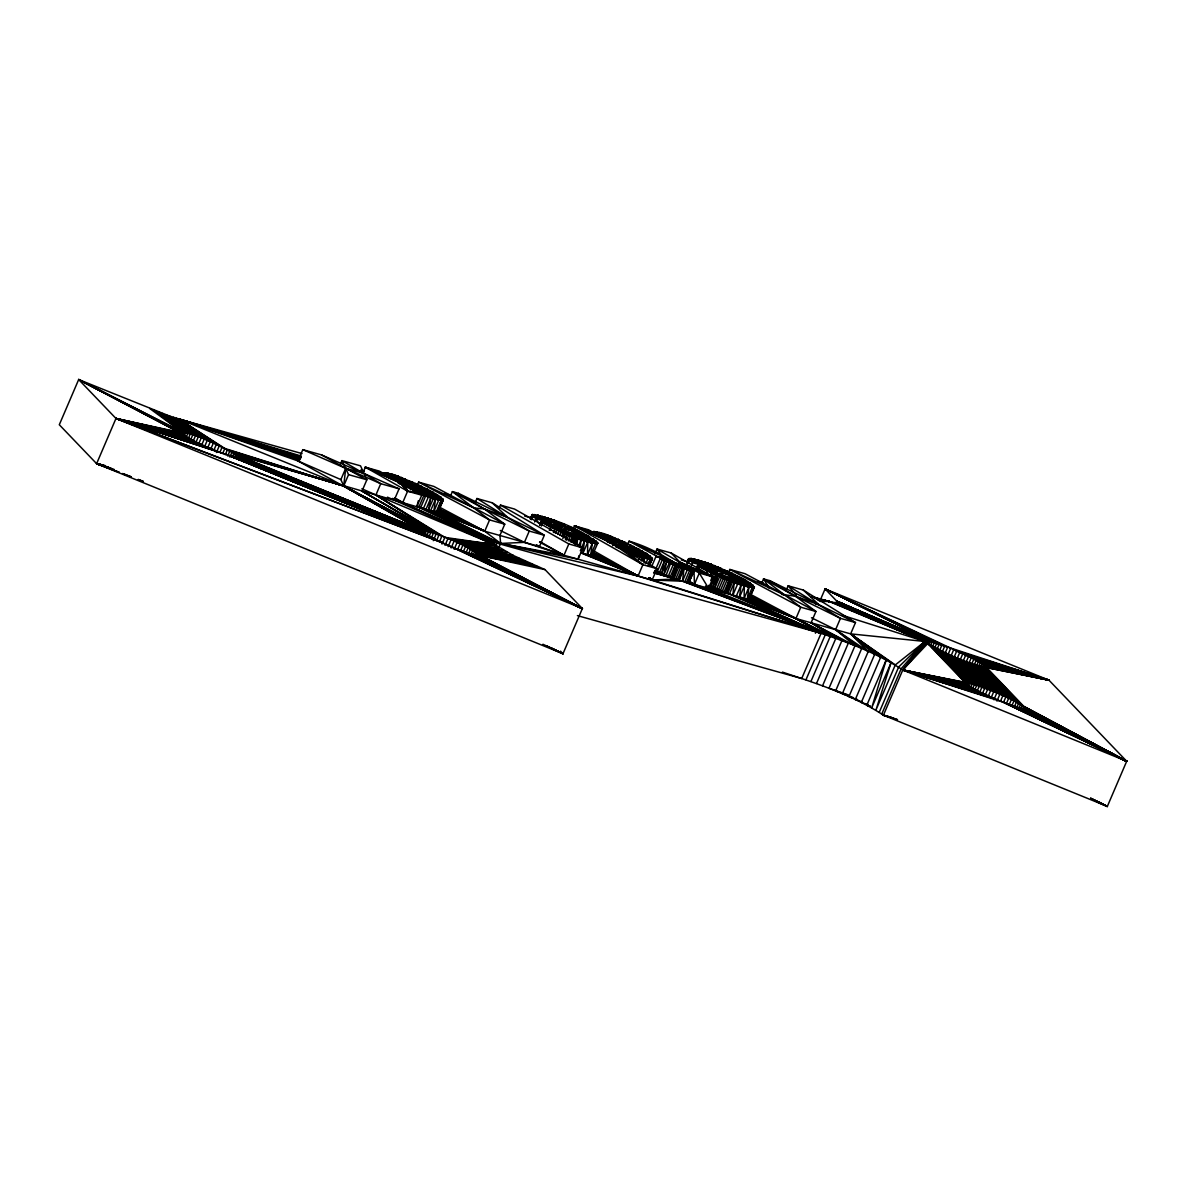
<?xml version="1.0" encoding="UTF-8"?>
<svg xmlns="http://www.w3.org/2000/svg" width="1186" height="1186" viewBox="0 0 1186 1186"><rect width="100%" height="100%" fill="white"/><g stroke="black" fill="none" stroke-linecap="round" stroke-linejoin="round"><path stroke-width="1.5" d="M623.317 548.54L624.711 542.135C615.475 539.067 601.569 530.453 593.311 532.514L617.446 545.753L631.589 550.185L647.852 558.902L652.404 558.784L646.919 553.758L624.711 542.135L625.689 545.827L624.31 549.044M410.252 489.922L412.328 485.074L412.343 482.035C404.248 479.633 391.143 471.45 384.16 473.837L408.28 487.075L422.424 491.508L443.238 500.107L441.014 497.319L433.053 492.279L412.343 482.035L413.44 485.593L412.046 488.825M577.389 615.608L801.692 678.525C829.903 688.073 858.456 698.762 883.422 715.188L1107.324 806.45L1126.7 761.249L902.783 669.986C877.818 653.56 849.28 642.871 821.068 633.324L638.053 576.025L587.515 554.559L587.767 542.091L579.064 536.902L540.935 521.736L539.556 524.968M696.152 568.895L697.531 565.678L735.646 580.829L744.348 586.017L744.096 598.485L821.068 633.324L801.692 678.525L782.404 672.091M550.482 530.379L550.66 527.044L540.935 521.736L540.104 525.279M707.078 574.306L707.256 570.97L697.531 565.678L696.686 569.206M699.191 570.11L699.443 566.76L719.235 574.217L750.338 583.319L754.385 587.011L749.537 598.307L747.299 599.049L729.36 594.067L708.679 585.365M577.019 544.196L577.612 538.829L573.461 535.153L581.081 540.03L592.348 543.262L597.788 543.084C579.183 528.526 555.671 519.142 532.558 514.546L530.527 518.297M235.821 458.448L237.259 455.098L240.076 457.188L419.043 529.178C440.718 534.337 463.044 543.351 481.19 556.101C459.56 552.068 438.153 541.676 419.207 530.201L240.239 458.196C218.55 453.408 197.41 443.757 178.493 432.089C195.794 432.638 219.632 446.232 237.259 455.098L430.607 510.706L492.902 542.046L821.068 633.324L732.829 595.253L734.208 582.756L730.057 579.079L737.662 583.957L748.944 587.189L754.385 587.011L737.247 580.058L719.027 569.829L705.833 565.722L690.993 558.487L688.503 559.006L687.109 562.223M440.006 541.557L230.647 456.061L419.207 530.201L419.043 529.178L343.718 485.949L345.719 468.292L341.924 460.628L340.53 463.859M580.25 547.102L581.081 540.03L575.225 535.775L584.461 541.112L582.919 553.388L638.053 576.025L642.886 564.729L622.635 547.902M627.69 544.404L629.069 541.187C648.698 546.79 667.229 557.331 683.996 568.939L682.454 581.229L821.068 633.324L795.925 618.529L750.768 594.482M739.515 597.314L741.057 585.039L734.342 580.488L744.348 586.017L739.515 597.314L821.068 633.324L652.152 579.984L563.987 555.256L524.42 542.358L500.299 530.483M435.455 499.41L433.839 511.522L492.902 542.046L428.398 510.054L430.859 497.987L420.659 491.493L433.246 498.757L442.571 500.581L438.39 511.403L430.607 510.706L435.455 499.41L421.326 491.612L438.687 500.225L433.839 511.522L494.577 542.091L493.139 545.441M643.924 563.276L644.621 558.087L631.589 550.185C624.666 543.989 614.526 540.075 605.29 538.266L596.41 531.728L608.803 538.8L607.41 542.032M399.712 483.814L400.779 480.478L387.259 473.051L396.154 479.618C405.39 481.412 415.53 485.326 422.424 491.508L441.059 500.611L436.211 511.907L500.64 543.44L638.053 576.025L590.702 555.122L592.348 543.262L579.064 536.902L592.348 543.262L587.515 554.559L582.919 553.388L587.767 542.091L578.531 536.769M810.942 681.461L830.319 636.274L795.925 618.529L747.299 599.049L748.944 587.189L735.646 580.829L748.944 587.189L744.096 598.485L795.925 618.529L835.893 638.261L816.517 683.462M655.784 571.83L666.117 575.269L671.498 561.037L676.924 566.419L689.57 570.54L694.151 570.792L657.029 549.029L654.954 553.862M673.9 578.412L678.748 567.116L673.174 561.838L676.924 566.419L672.077 577.73L653.605 572.467L673.9 578.412L676.924 566.419L670.95 563.973L670.535 560.548L664.457 560.948L661.758 573.298L679.148 580.236L729.36 594.067L821.068 633.324L684.737 581.837L689.57 570.54L676.895 563.409L680.542 567.768L675.694 579.064L652.152 579.984L648.964 578.175L652.152 579.984L682.454 581.229L687.302 569.932L678.377 563.958L689.57 570.54M663.938 574.291L666.606 561.986L670.535 560.548L663.938 574.291L655.547 571.637M554.025 532.633L554.811 529.104L550.66 527.044L549.281 530.261M641.656 560.845L642.412 557.435L631.011 550.319L640.01 556.664L647.852 558.902L645.777 563.735M710.622 576.559L711.392 573.046L707.256 570.97L705.863 574.202M439.576 507.178L484.733 531.224L500.64 543.44L578.101 559.214L578.857 555.819M708.235 569.577L708.991 566.152L701.371 561.022L690.993 558.487L706.219 566.523L692.58 562.698L688.503 559.006L687.183 562.386M301.348 456.136L169.909 416.182L78.676 379.55L59.3 424.751L96.615 463.667L562.979 653.753L582.356 608.551L545.041 569.636L513.034 555.359L492.486 543.247L416.879 506.466L418.317 500.759M678.822 565.425L679.637 561.867L671.143 552.987L657.029 549.029L662.262 556.13M705.433 586.521L708.561 588.3L712.786 587.278L715.692 575.091C728.219 571.029 740.316 575.981 750.338 583.319M706.026 586.269L708.561 588.3L714.713 588.152L717.634 575.981L719.235 574.217L703.268 568.88M415.663 490.663L416.523 487.149L421.712 486.349L415.53 486.631L414.151 489.862M564.017 537.214L564.758 531.358L561.586 536.146M565.47 539.749L566.745 534.575L565.796 531.862L568.613 535.346L581.081 540.03L578.308 546.494M675.056 565.692L672.077 577.73L654.568 572.275L670.209 576.989L675.056 565.692L671.498 561.037L673.144 564.907L668.311 576.203L654.479 572.126M570.97 541.972L572.275 536.828L570.703 534.071L574.068 537.525L572.764 542.654M706.1 585.884L708.561 588.3L725.817 592.748L728.856 580.755L727.3 577.997L730.665 581.451L737.662 583.957L732.829 595.253M732.681 579.984L741.057 585.039L736.21 596.35L821.068 633.324L708.561 588.3L713.409 577.004L683.032 563.943L699.295 573.046L708.561 588.3L727.596 593.415L730.665 581.451L729.153 578.738L734.208 582.756L729.36 594.067M574.528 543.307L575.862 538.192L572.556 534.812L574.068 537.525L571.993 542.373M682.291 568.376L677.443 579.672L652.152 579.984L649.157 578.16L652.152 579.984L679.148 580.236L682.291 568.376L676.895 563.409L687.302 569.932L677.399 563.602M407.539 486.779L408.488 483.369L404.871 478.922L411.171 484.54L409.793 487.772M406.086 486.171L407.065 482.776L401.283 477.513L405.701 482.228L404.708 485.608M578.101 559.214L582.934 547.917L568.835 543.959L563.987 555.256L539.467 546.583L484.733 531.224L437.738 511.878L441.059 500.611M648.327 565.722L650.225 559.288L631.352 549.474L650.18 555.997L630.804 548.94L646.919 553.758L630.611 548.792L639.506 549.459L629.351 547.917L627.957 551.149M821.068 633.324L694.462 584.342L686.561 582.237L687.91 582.43L691.394 570.94L679.341 564.284L691.394 570.94L686.561 582.237L684.737 581.837M786.066 590.643L788.141 585.81L803.307 590.065L855.491 622.576L850.644 633.873L886.179 660.039L871.725 707.79L891.101 662.589L850.644 633.873L795.925 618.529L749.107 598.989L753.955 587.678L737.247 580.058L753.229 585.513L735.32 578.724L733.926 581.955M611.22 543.262L612.243 539.912L607.276 535.019L614.808 540.875L612.732 545.708M408.933 487.387L409.985 484.007L404.871 478.922M400.883 484.185L401.921 480.834L398.125 476.342L405.701 482.228L404.307 485.445M610.004 542.847L611.042 539.497L607.276 535.019L613.503 540.371L612.109 543.603M619.255 546.583L620.308 543.203L618.202 539.304L622.591 544.27L620.975 549.34M557.969 527.829L559.036 524.479L554.425 520.328L581.318 536.902L595.55 543.811L590.702 555.122L587.515 554.559M620.411 547.117L621.479 543.737L618.202 539.304M608.833 542.462L609.886 539.126L603.793 533.804L611.042 539.497L609.648 542.728M711.215 570.51L712.282 567.175L701.371 561.022L711.17 566.804L710.103 570.14M712.326 570.911L713.394 567.56L707.745 563.098L704.528 562.016L711.17 566.804L709.791 570.036M891.101 662.589L875.92 710.103L895.297 664.916L924.902 641.478C943.804 653.13 964.959 662.796 986.633 667.585L1048.987 680.201L1126.7 761.249L1000.925 701.208C999.917 701.519 945.331 676.672 972.298 683.759C991.036 690.578 1010.605 697.279 1026.943 708.872L1126.7 761.249L1003.919 702.409L902.783 669.986L883.422 715.188L897.431 719.65L883.422 715.188L893.829 718.434M553.521 526.213L554.588 522.878L547.947 518.089L561.289 525.413L559.911 528.63M413.41 489.492L415.545 483.458L413.44 485.593M622.576 548.169L623.673 544.789L621.494 540.712L622.591 544.27L621.212 547.502M550.289 525.265L551.386 521.959L541.691 516.192L556.797 523.634L555.419 526.866M706.886 569.191L707.983 565.885L698.272 560.118L708.991 566.152L707.612 569.384M531.002 519.097L531.906 515.08L530.602 518.46M687.005 564.758L688.755 559.57L706.219 566.523L689.155 558.473L705.833 565.722M687.91 582.43L688.814 582.43L692.757 571.133L680.26 564.58L692.757 571.133L687.91 582.43L694.462 584.342L699.295 573.046L713.409 577.004L671.143 552.987M706.011 568.998L707.167 565.722L694.047 559.036L706.085 565.633L690.993 558.487M551.016 525.457L552.394 522.225L549.503 521.707L549.622 522.596L535.998 518.771L532.158 515.643L530.483 519.394M558.932 528.23L560.163 524.924L554.425 520.328L557.909 524.034L556.53 527.266M715.529 572.156L716.744 568.85L711.022 564.254L707.745 563.098L714.506 567.975L713.112 571.192M716.092 572.393L717.322 569.087L711.022 564.254L734.727 574.498M649.35 565.44L651.737 559.243L631.352 549.474L652.018 557.672M179.397 434.58L180.835 431.23L154.047 410.252L182.229 431.541L180.791 434.891M182.451 435.336L183.889 431.986L162.363 413.454L185.787 432.549L183.637 437.56M185.757 438.242L187.907 433.216L173.304 417.324L190.249 434.002L188.1 439.028M190.605 439.917L192.755 434.891L179.16 419.118L302.03 453.586M192.562 442.571L195.438 435.87L179.16 419.118L300.933 456.818M195.379 443.638L198.24 436.937L179.16 419.118L300.547 456.936M198.284 444.78L201.16 438.079L179.16 419.118L300.992 457.159M201.279 445.98L204.155 439.294L179.16 419.118L300.577 457.307M204.333 447.241L207.194 440.54L179.16 419.118L300.859 458.048M207.387 448.53L210.263 441.844L179.16 419.118L299.761 458.76M211.152 448.189L213.317 443.164L179.16 419.118L300.236 459.605M214.177 449.524L216.326 444.498L179.16 419.118L299.228 460.227M216.401 452.533L219.277 445.832L179.16 419.118L297.968 460.954L340.871 479.589L343.718 485.949L419.577 529.104M219.973 452.177L222.123 447.166L179.16 419.118L343.718 485.949L433.468 533.003L431.319 538.029M222.701 453.482L224.851 448.456L179.16 419.118M225.281 454.757L227.43 449.731L343.718 485.949L430.948 532.114L428.798 537.139M227.682 455.973L229.832 450.947L343.718 485.949L428.62 531.328L427.182 534.678M229.876 457.129L232.026 452.103L343.718 485.949L426.486 530.646L425.062 533.996M232.589 456.536L234.013 453.185L343.718 485.949L424.588 530.098L423.15 533.433M234.324 457.529L235.762 454.179L343.718 485.949L422.942 529.653L421.504 533.003M463.4 551.594L465.549 546.568L493.747 544.448L394.226 500.121L399.074 488.825L321.465 454.89L302.815 449.657L297.968 460.954L421.534 529.341L420.111 532.692M340.871 479.589L345.719 468.292L363.524 473.288L380.736 483.68L399.074 488.825M418.984 532.499L420.422 529.164L343.718 485.949L348.551 474.652L345.719 468.292L321.465 454.89M362.575 473.659L365.332 467.195L379.446 471.153L396.88 480.953L365.332 467.195L407.599 491.212L421.712 495.17L405.731 485.919L407.599 491.212L402.766 502.508L493.747 544.448L462.822 545.264L460.672 550.289M398.303 483.384L399.682 480.152L387.259 473.051L396.154 480.256L383.864 473.081M399.385 483.695L400.779 480.478L391.899 474.267L401.921 480.834L400.542 484.066M401.743 484.481L403.121 481.249L398.125 476.342L404.382 481.709L403.003 484.941M404.989 487.609L407.065 482.776M407.109 486.601L408.488 483.369L401.283 477.513M408.592 487.238L409.985 484.007M413.113 489.344L414.507 486.112L418.673 484.896L415.53 486.631M415.144 490.381L416.523 487.149L424.677 487.802M417.235 485.37L418.614 482.139L433.854 486.423L504.747 524.182L499.914 535.479L500.64 543.44L498.491 548.466M416.998 491.389L418.376 488.158L427.553 489.284L416.523 487.149M420.215 493.465L421.608 490.233L441.014 497.319L421.46 490.115L437.753 495.081L420.185 489.24L433.053 492.279L418.376 488.158L430.34 490.782M392.596 498.372L492.486 543.247L428.398 510.054L433.246 498.757L423.876 495.437L417.902 490.767L421.979 494.681L416.879 506.466L426.026 509.283L492.486 543.247L430.607 510.706M428.324 497.112L418.88 491.063L423.876 495.437L419.043 506.748L416.879 506.466L423.476 508.409L428.324 497.112L419.844 491.315L430.859 497.987L426.026 509.283M450.309 496.46L452.385 491.612L489.581 519.928L484.733 531.224L438.005 510.291L440.08 505.458M441.474 502.227L442.852 498.995L421.608 490.233M437.738 511.878L442.571 500.581L422.394 491.078L443.238 500.107L438.39 511.403L484.733 531.224L438.183 508.453M433.275 540.683L436.137 533.982L362.012 491.078L366.859 479.781L360.544 465.846L341.924 460.628L363.524 473.288M436.804 540.075L438.953 535.049L375.903 494.977L361.863 488.78M439.709 541.216L441.859 536.191L375.903 494.977L380.736 483.68L302.815 449.657M441.993 544.092L444.854 537.391L493.747 544.448L375.903 494.977L444.854 537.391M445.032 545.352L447.908 538.652L493.747 544.448L459.975 543.944L457.826 548.97M448.1 546.642L450.962 539.941L493.747 544.448L457.025 542.61L454.164 549.296M451.154 547.962L454.016 541.276L493.747 544.448M475.571 501.737L476.95 498.505L492.131 502.76L544.315 535.286L539.467 546.583L536.398 544.67M465.979 552.854L468.129 547.843L499.069 547.962L465.549 546.568L495.956 546.034M468.381 554.07L470.531 549.059L503.012 550.2L468.129 547.843M470.59 555.226L472.74 550.2L507.697 552.676L470.531 549.059M472.577 556.308L474.726 551.297L513.034 555.359L476.475 552.291L475.037 555.641M476.535 556.545L477.958 553.21L518.905 558.191L476.475 552.291M477.75 557.361L479.188 554.01L525.176 561.082L477.958 553.21M499.054 508.32L500.448 505.103L514.546 509.061L582.934 547.917L579.539 546.627M495.022 547.576L497.171 542.551L436.211 511.907L484.733 531.224L437.767 508.705M531.536 519.676L532.929 516.444L549.622 522.596L532.558 514.546L530.498 518.979M534.619 522.003L535.998 518.771L538.637 523.308M541.468 526.065L542.847 522.833L562.653 530.29L593.756 539.393M548.555 524.924L549.948 521.707L537.451 515.095L551.386 521.959L550.007 525.19M549.192 525.013L550.571 521.781L537.451 515.095L549.503 521.707L532.558 514.546M553.21 526.11L554.588 522.878L544.789 517.096L552.394 522.225M554.307 526.48L555.685 523.248L547.947 518.089M553.417 532.336L554.811 529.104L578.131 530.572M557.657 527.696L559.036 524.479M555.552 533.374L556.931 530.142L562.653 530.29L562.965 532.929L568.613 535.346L566.537 540.193M559.347 528.393L560.726 525.161L554.425 520.328M557.716 534.382L559.11 531.165L562.653 530.29L559.659 535.286M561.052 529.134L562.431 525.902L561.141 522.922L565.885 527.548L568.094 525.872L567.056 528.141L570.703 527.044L568.213 528.748L575.714 529.386L570.57 530.053L540.935 521.736M562.801 538.607L564.877 533.759M565.366 537.792L566.745 534.575L564.758 531.358M573.12 529.104L574.498 525.872L588.612 529.831L606.031 539.615L574.498 525.872L642.886 564.729L657 568.687L652.152 579.984L649.187 578.131M568.376 540.949L570.451 536.102L568.791 533.255L572.275 536.828L570.199 541.676M573.787 543.04L575.862 538.192M577.345 538.029L578.724 534.797L589.768 536.887L570.57 530.053L580.488 531.773M574.854 545.293L577.612 538.829L572.556 534.812M580.31 550.808L584.461 541.112L577.745 536.561L587.767 542.091M594.082 539.615L578.724 534.797L596.632 541.587L580.651 536.116L597.788 543.084L592.526 555.063L590.702 555.122M608.507 542.358L609.886 539.126L603.57 533.73M610.864 543.129L612.243 539.912M615.534 546.865L617.61 542.017L614.037 537.599L620.308 543.203L618.232 548.051M617.016 547.502L619.092 542.669L614.037 537.599M620.085 546.968L621.479 543.737M622.294 548.021L623.673 544.789M626.164 550.067L627.839 543.573L625.689 545.827M638.631 559.881L640.01 556.664L630.492 550.289M641.018 560.667L642.412 557.435M643.242 561.319L644.621 558.087L631.011 550.319M648.149 564.136L650.225 559.288L631.56 549.755L647.852 558.902M648.964 565.707L651.737 559.243M649.631 565.248L652.404 558.784L631.352 549.474M651.826 566.152L655.977 556.471L664.545 557.287L629.069 541.187L670.95 563.973M656.036 568.465L660.187 558.784L669.497 560.014L655.977 556.471M666.606 561.986L661.758 573.298L657.474 571.178L662.307 559.881L669.497 560.014M664.457 560.948L659.609 572.26L654.85 570.599M678.259 565.099L679.637 561.867L713.409 577.004L681.149 564.847L693.662 571.133L688.814 582.43L694.462 584.342L693.958 570.006L683.907 564.61M679.148 580.236L683.996 568.939M687.079 563.32L688.755 559.57M688.132 563.602L689.511 560.385L706.219 566.523L688.503 559.006M691.201 565.93L692.58 562.698M689.807 579.687L693.958 570.006L684.144 564.862M693.958 570.006L683.536 565.351L694.151 570.792L688.814 582.43M698.065 569.992L699.443 566.76M705.151 568.85L706.53 565.633L694.047 559.036L707.983 565.885L706.604 569.117M705.774 568.939L707.167 565.722M710.888 570.407L712.282 567.175M712 570.792L713.394 567.56L704.528 562.016M710.014 576.263L711.392 573.046L719.235 574.217L719.561 576.856L714.713 588.152M714.239 571.622L715.618 568.405L711.022 564.254L717.886 569.339L716.492 572.556M710.755 580.517L713.527 574.068L719.235 574.217L707.256 570.97M715.929 572.319L717.322 569.087M711.392 573.046L715.692 575.091L710.859 586.388L708.561 588.3L724.023 592.051L728.856 580.755L726.336 577.597M712.786 587.278L717.634 575.981L715.692 575.091M728.856 580.755L725.195 579.272L722.378 575.788L723.341 578.501L718.494 589.798L708.561 588.3L722.2 591.325L727.048 580.028L725.372 577.182L730.665 581.451L725.817 592.748M724.394 576.737L727.048 580.028L723.401 576.277L725.195 579.272L720.362 590.584L708.561 588.3L716.611 588.982L721.459 577.686L721.355 575.284L719.561 576.856L717.634 575.981M728.412 572.675L729.805 569.443L745.045 573.713L815.938 611.472L811.091 622.783L835.893 638.261M727.596 593.415L732.444 582.118L729.153 578.738M747.299 599.049L752.146 587.752L737.736 580.517L754.385 587.011M762.183 582.133L763.562 578.916L769.61 580.606L855.491 622.576L840.444 618.351L795.406 596.187L763.562 578.916L769.151 588.123M805.961 679.815L825.337 634.614L795.925 618.529L800.758 607.217L763.562 578.916M820.771 598.974L825.071 588.938L1048.987 680.201L986.633 667.585L1023.77 706.307L1126.7 761.249L1003.919 702.409M815.434 633.235L816.872 629.885M847.827 695.144L835.596 690.978L854.973 645.777L835.611 629.662L840.444 618.351L788.141 585.81L796.399 595.431M822.58 685.745L841.956 640.544L811.091 622.783L854.973 645.777M997.886 699.962L902.783 669.986L924.902 641.478L850.644 633.873L868.241 651.529L848.88 696.731L857.671 699.621M870.331 706.293L866.803 705.225L886.179 660.039M879.315 712.149L898.692 666.947L924.902 641.478L836.901 601.272L825.071 588.938L971.245 657.845L983.654 664.486L986.885 667.377M881.835 713.853L901.212 668.652L924.902 641.478L836.901 601.272L837.509 602.444L924.902 641.478L842.371 615.282M925.806 643.968L927.23 640.618L930.284 641.374L1048.987 680.201L986.826 667.036M927.2 644.28L928.623 640.929L836.901 601.272L924.546 641.018M928.846 644.71L930.284 641.374L836.901 601.272L924.739 640.47L927.23 640.618L836.901 601.272L932.181 641.923L930.758 645.273M932.166 647.63L934.316 642.604L825.071 588.938L947.555 647.467L945.405 652.493M934.494 648.416L936.643 643.39L825.071 588.938L944.649 646.326L942.499 651.351M937.014 649.305L939.164 644.28L825.071 588.938L932.181 641.923M939.683 650.284L941.832 645.258L825.071 588.938M948.4 653.694L950.549 648.668M950.727 656.629L953.603 649.928L1048.987 680.201L986.47 666.576M953.796 657.919L956.657 651.218L1048.987 680.201L985.818 665.983M956.85 659.238L959.711 652.552L1048.987 680.201L984.884 665.287L983.446 668.637M959.859 660.572L962.721 653.886L1048.987 680.201L983.654 664.486L982.216 667.822M962.81 661.921L965.671 655.221L1048.987 680.201L982.171 663.567L980.733 666.917M966.368 661.566L968.517 656.555L1048.987 680.201L980.422 662.574L978.272 667.585M969.095 662.87L971.245 657.845L1048.987 680.201L978.435 661.491L976.286 666.502M971.675 664.13L973.825 659.12L1048.987 680.201L976.226 660.335L974.077 665.346M964.796 685.612L966.219 682.276L930.951 645.48M965.908 685.804L967.346 682.454L932.937 646.563M967.302 686.116L968.74 682.765L935.146 647.719M968.962 686.546L970.4 683.21L937.548 648.935M970.86 687.109L972.298 683.759L940.113 650.195M972.994 687.791L974.418 684.441L942.84 651.499M974.61 690.252L976.76 685.226L945.702 652.834M976.404 692.817L979.265 686.116L948.637 654.168M979.073 693.795L981.949 687.094L951.661 655.502M982.601 693.187L984.751 688.162L954.715 656.822M984.795 696.004L987.671 689.303L957.769 658.126M987.79 697.205L990.666 690.504L960.808 659.372M990.844 698.465L993.705 691.764L963.803 660.587M993.898 699.755L996.774 693.054L966.723 661.714M996.952 701.074L999.828 694.388L969.525 662.781M1000.688 700.733L1002.837 695.722L972.209 663.775M1003.638 702.082L1005.787 697.057L974.729 664.664M1006.484 703.402L1008.634 698.376L977.056 665.45M1009.212 704.706L1011.361 699.681L979.176 666.117M1011.791 705.966L1013.941 700.956L981.089 666.68M1014.193 707.182L1016.343 702.171L982.734 667.125M1017.114 706.663L1018.537 703.328L984.128 667.436M1018.374 709.421L1020.523 704.41L985.255 667.614M1020.835 708.754L1022.273 705.403L986.085 667.659M1022.332 709.658L1023.77 706.307M1023.562 710.473L1024.986 707.123L1126.7 761.249L1006.84 703.55M438.005 510.291L443.238 500.107L422.201 490.796L442.852 498.995M649.409 564.61L652.404 558.784M593.03 531.758L605.29 538.266M385.094 472.725L396.154 479.618M994.817 698.658L902.783 669.986L925.554 642.056M991.763 697.338L902.783 669.986L926.488 642.768M985.803 694.67L902.783 669.986L927.719 643.568L964.841 682.291L902.783 669.986L988.753 696.004M240.239 458.196L240.076 457.188L418.851 529.727M811.135 596.899L833.506 602.532L837.509 602.444M1009.642 704.617L1022.851 708.961L1026.943 708.872M717.886 569.339L714.343 565.514L719.027 569.829L717.738 566.849L721.325 570.911L719.457 567.56L722.482 571.474L724.69 569.799L723.638 572.067L727.285 570.97L724.809 572.69L732.311 573.327L727.166 573.98L697.531 565.678M630.878 545.011L627.542 546.835L633.843 546.479L629.351 547.917L636.719 547.962M568.213 528.748L573.238 528.215M724.809 572.69L729.835 572.141M820.075 601.406L829.073 601.435L924.902 641.478L837.42 601.954M662.307 559.881L670.535 560.548M781.574 594.453L795.406 596.187L818.933 604.741L803.307 590.065M818.088 600.398L829.073 601.435L811.268 596.439M472.74 550.2L513.034 555.359M818.355 599.849L829.073 601.435L814.738 597.922M818.251 599.701L829.073 601.435L814.678 598.04M479.188 554.01L531.728 564.002L480.775 555.3L538.4 566.878L481.131 555.76L582.356 608.551L115.976 418.465L78.676 379.55L180.835 431.23L149.688 408.488M750.664 583.542L735.32 578.724L746.35 580.814L727.166 573.98L737.084 575.699M480.122 554.707L531.728 564.002M816.368 599.093L829.073 601.435L816.413 598.634M630.611 548.792L642.204 550.956M540.134 541.705L563.987 555.256L500.64 543.44L524.42 542.358L529.267 531.061L476.95 498.505M816.502 598.945L829.073 601.435L816.531 598.678M982.957 693.336L902.783 669.986L964.603 682.513M980.229 692.031L902.783 669.986L964.648 682.854M977.649 690.771L902.783 669.986L965.004 683.314M481.131 555.76L545.041 569.636M101.966 464.823L96.615 463.667L115.976 418.465L178.493 432.089L78.676 379.55L179.709 431.052M975.248 689.555L902.783 669.986L965.656 683.892M179.145 432.682L115.976 418.465L445.966 544.226L582.356 608.551L481.19 556.101M102.026 464.882L96.615 463.667L119.074 472.221L96.615 463.667L105.51 465.727M973.039 688.399L902.783 669.986L966.605 684.604M180.094 433.379L115.976 418.465L442.941 542.891L228.32 455.276M815.449 603.911L818.933 604.741M971.067 687.317L902.783 669.986L967.82 685.404M589.249 536.576L570.57 530.053L582.771 532.974M745.831 580.503L727.166 573.98L739.367 576.9M181.31 434.18L115.976 418.465L225.8 454.386L442.941 542.891M110.669 468.248L96.615 463.667L114.049 469.36M902.783 669.986L969.318 686.309M182.807 435.099L115.976 418.465L223.131 453.408M184.556 436.092L115.976 418.465L220.329 452.34M105.406 465.92L96.615 463.667L110.52 468.173M186.528 437.174L115.976 418.465L217.409 451.199M105.435 465.994L96.615 463.667L110.594 468.173L96.615 463.667L105.48 466.32M890.464 717.189L883.422 715.188L893.888 718.405M550.66 527.044L562.653 530.29L546.672 524.938M188.737 438.331L115.976 418.465L214.414 449.983M458.433 493.317L452.385 491.612L484.229 508.883L529.267 531.061L544.315 535.286L458.433 493.317L484.229 508.883L504.747 524.182L489.581 519.928L418.614 482.139L474 507.979L484.229 508.883L507.756 517.437L492.131 502.76M360.781 470.071L364.339 471.064M444.468 493.539L449.805 495.051M524.597 516.029L531.713 518.015M681.283 559.985L688.399 561.971M757.839 581.451L763.191 582.949M348.551 474.652L366.859 479.781L345.719 468.292M191.139 439.546L115.976 418.465L211.375 448.738M654.301 573.075L675.694 579.064L653.679 572.556M193.718 440.821L115.976 418.465L208.306 447.433M883.422 715.188L892.124 717.723M196.446 442.111L115.976 418.465L205.252 446.114M866.803 705.225L870.302 706.263M655.28 571.37L661.758 573.298L655.191 570.896M199.292 443.445L115.976 418.465L202.243 444.78M868.3 704.662L861.273 702.497L880.649 657.296L850.644 633.873L895.297 664.916M224.851 448.456L343.718 485.949M727.166 573.98L743.755 579.302M570.57 530.053L587.174 535.375M862.207 701.86L855.254 699.636L874.631 654.45L850.644 633.873M852.793 697.353L842.282 693.825L861.644 648.623L835.611 629.662L811.476 617.773M655.295 571.756L668.311 576.203M848.138 694.877L828.984 688.265L848.361 643.064L811.091 622.783M613.696 544.018L626.727 551.49L624.948 548.747L629.01 552.468L626.03 549.118L631.115 553.328L627.053 549.444L633.013 554.099L628.031 549.726L634.718 554.766L629.01 549.993L637.46 555.774L629.825 550.171L640.01 556.664C617.105 548.821 597.433 533.878 574.498 525.872L593.311 532.514M423.876 495.437L417.605 492.827L407.599 491.212L400.171 483.058L365.332 467.195L384.16 473.837M736.432 579.45L753.229 585.513M579.85 535.523L596.632 541.587M597.788 543.084L581.14 536.591L597.359 543.751L581.021 537.154L595.55 543.811M232.782 456.743L419.207 530.201L240.076 457.188M234.68 457.292L419.207 530.201L240.432 457.648M419.859 530.779L230.647 456.061L437.145 540.223M236.34 457.737L419.207 530.201L239.691 458.285M237.734 458.048L419.207 530.201L238.86 458.226M420.793 531.476L230.647 456.061L434.417 538.918M532.158 515.643L549.622 522.596L531.906 515.08M422.023 532.292L230.647 456.061L431.852 537.658M423.506 533.196L230.647 456.061L429.451 536.443M425.255 534.204L230.647 456.061L427.242 535.286M417.131 505.977L420.763 507.4L425.596 496.104L418.88 491.063M581.288 553.091L638.053 576.025L593.519 550.734M239.424 456.61L419.043 529.178L237.259 455.098M238.475 455.898L419.043 529.178M719.561 576.856L725.195 579.272M831.475 602.073L924.902 641.478L837.138 602.755M833.506 602.532L924.902 641.478L836.352 602.873M753.955 587.678L737.603 581.081L752.146 587.752M835.137 602.784L924.902 641.478M749.537 598.307L795.925 618.529L750.323 596.187M387.451 497.156L394.226 500.121M926.118 640.44L836.901 601.272L925.273 640.381M681.609 563.024L713.409 577.004M610.36 542.298L574.498 525.872L607.38 540.564M365.332 467.195L398.229 481.887M562.965 532.929L554.811 529.104M574.498 525.872L609.337 541.72M748.381 596.81L795.925 618.529L749.315 595.846M785.176 595.268L729.805 569.443L800.758 607.217L815.938 611.472L795.406 596.187L769.61 580.606M437.856 509.402L484.733 531.224M749.167 596.41L795.925 618.529L749.76 596.113M748.751 596.158L795.925 618.529M452.074 546.85L582.356 608.551L480.938 556.308M542.936 644.25L562.979 653.753L560.504 651.158M1090.675 798.43L1107.324 806.45L1090.735 798.504L1107.324 806.45L1099.155 802.092M458.107 549.296L582.356 608.551L480.389 556.382M546.42 645.851L562.979 653.753L546.346 645.91L562.979 653.753L551.46 648.03M461.028 550.437L582.356 608.551L479.559 556.338M463.83 551.505L582.356 608.551L478.432 556.16M694.151 570.792L682.558 565.203L693.662 571.133M1090.838 798.475L1107.324 806.45L1090.749 798.386M466.513 552.498L582.356 608.551L477.039 555.849M1012.31 705.611L1126.7 761.249L1025.934 707.82M534.412 514.546L549.251 521.796M469.033 553.388L582.356 608.551L475.393 555.404M1014.831 706.5L1126.7 761.249L1026.587 708.413M1090.883 798.4L1107.324 806.45L1099.081 802.329M471.361 554.173L582.356 608.551L473.481 554.84M1017.173 707.286L1126.7 761.249L1026.987 709.213M1019.293 707.953L1126.7 761.249L1026.75 709.421M1021.19 708.516L1126.7 761.249L1026.201 709.495M736.669 581.036L748.944 587.189L736.862 581.051M580.087 537.11L592.348 543.262L580.265 537.125M591.799 552.884L638.053 576.025L592.526 555.063L592.941 554.381L638.053 576.025L592.97 552.409M1022.851 708.961L1126.7 761.249L1025.371 709.45M1024.244 709.272L1126.7 761.249M421.845 491.641L438.687 500.225L422.424 491.508M592.496 552.587L638.053 576.025L592.185 552.38M178.878 430.992L78.676 379.55L178.137 431.63M436.211 511.907L494.577 542.091M178.33 431.081L78.676 379.55L178.093 431.289M655.339 570.081L657.474 571.178M539.511 542.106L563.987 555.256M394.641 498.135L402.766 502.508L394.938 498.061M612.539 543.44L657 568.687M500.448 505.103L568.835 543.959M438.953 535.049L362.012 491.078L433.468 533.003M735.112 580.695L744.348 586.017M741.057 585.039L730.947 579.405M623.821 548.347L626.727 551.49L614.897 544.582L616.186 541.424L610.449 536.191L614.808 540.875M616.142 545.16L626.727 551.49L621.405 547.413M406.991 486.497L417.605 492.827L415.797 490.085L419.888 493.806L416.864 490.441L421.979 494.681M421.326 491.612L433.246 498.757M576.085 536.057L584.461 541.112M617.446 545.753L626.727 551.49L620.115 546.894M408.28 487.075L417.605 492.827L414.655 489.67M607.128 538.385L596.41 531.728L605.201 538.77M395.976 479.915L387.259 473.051L398.007 479.737M593.474 531.417L605.29 538.933L594.26 531.402M384.323 472.754L396.154 480.256M390.372 473.822L400.779 480.478M618.781 546.331L626.727 551.49M409.615 487.654L417.605 492.827L413.484 489.225M649.157 577.997L652.152 579.984L649.409 577.626M835.611 629.662L868.241 651.529M574.35 535.479L581.081 540.03M599.538 532.499L609.886 539.126M605.957 538.207L596.41 531.728L605.112 538.577M387.259 473.051L396.836 479.559M410.964 488.217L417.605 492.827L412.239 488.751M611.427 542.862L642.886 564.729M649.32 577.982L652.152 579.984L649.231 577.745M557.909 524.034L551.149 519.157L556.797 523.634M394.404 475.052L401.921 480.834L397.77 476.209M394.641 475.141L401.921 480.834M183.889 431.986L158.287 411.913L182.229 431.541M610.449 536.191L617.61 542.017M185.787 432.549L166.262 414.892L187.907 433.216L169.909 416.182M562.431 525.902L557.761 521.588L561.289 525.413M192.755 434.891L176.403 418.302L190.249 434.002M929.201 644.472L965.389 682.217M711.022 564.254L714.506 567.975M674.271 562.327L680.542 567.768L676.391 563.217M672.373 561.467L676.924 566.419L672.788 561.66M606.935 534.886L611.042 539.497M674.819 562.564L678.748 567.116L675.353 562.787M401.194 483.621L407.599 491.212L404.53 485.341M567.798 532.81L570.451 536.102L566.804 532.351L568.613 535.346M569.754 533.67L572.275 536.828M728.234 578.383L730.665 581.451M571.637 534.456L574.068 537.525M402.262 484.185L407.599 491.212L403.373 484.763M412.328 485.074L409.037 480.626L411.171 484.54M621.494 540.712L624.711 545.308M717.738 566.849L720.169 570.362M561.141 522.922L563.572 526.436M721.355 575.284L723.341 578.501M721.177 568.287L722.482 571.474M564.595 524.36L565.885 527.548M131.216 476.831L122.558 473.54L131.172 476.831M143.328 481.442L138.125 479.455L143.254 481.442M694.462 584.342L689.11 581.303L694.462 584.342"/></g></svg>
